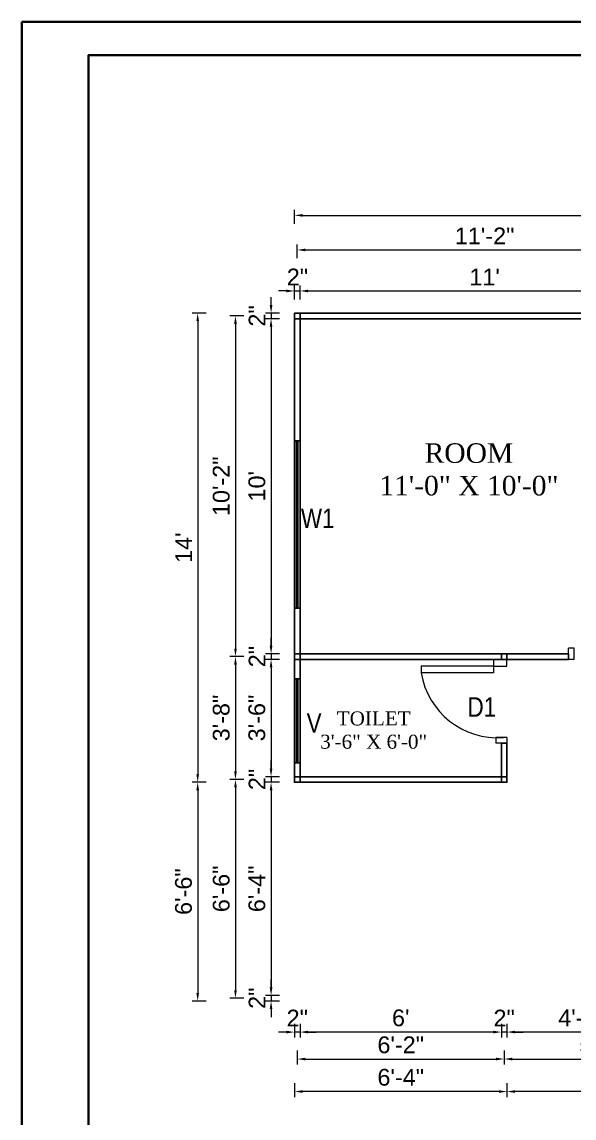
# Model space of a CAD drawing. Header units: inches. Extents: x 376358 to 406049, y -63575 to -53607.
# Drawn here: x 377892.8 to 378090.3, y -56157.7 to -55765.1 of the extents above; entities that cross this region are included whole.
import ezdxf

# ---------------------------------------------------------------- set-up
doc = ezdxf.new("R2010")
doc.units = ezdxf.units.IN
doc.header["$LTSCALE"] = 2
doc.header["$MEASUREMENT"] = 0
doc.header["$PDMODE"] = 34
doc.layers.get('DEFPOINTS').update_dxf_attribs({"color": 141, "linetype": 'CONTINUOUS'})
for name, color, linetype, lineweight in [('dimension', 160, 'CONTINUOUS', 15), ('OUTLINE', 1, 'CONTINUOUS', 25), ('steps', 253, 'CONTINUOUS', 20)]:
    doc.layers.add(name, color=color, linetype=linetype, lineweight=lineweight)
doc.layers.add('Normal Wall', color=7, linetype='CONTINUOUS', lineweight=35, true_color=0xffaf89)
doc.styles.add('Lettring Text', font='arial.ttf')
doc.styles.get("Standard").update_dxf_attribs({"font": 'ARIALN.TTF'})
doc.dimstyles.new('Copy of Standard', dxfattribs={"dimtxt": 6, "dimasz": 2.875, "dimexe": 2, "dimexo": 4, "dimgap": 2, "dimtad": 1, "dimdec": 0, "dimrnd": 1, "dimzin": 0, "dimdsep": 46, "dimlunit": 4, "dimtxsty": 'Lettring Text', "dimcen": 0.1, "dimclrd": 7, "dimclre": 7, "dimclrt": 7, "dimazin": 0, "dimtfac": 0.645, "dimtdec": 0, "dimtmove": 1, "dimatfit": 0, "dimfxl": 3, "dimfxlon": 1, "dimtfillclr": 256, "dimtolj": 1, "dimtzin": 0, "dimlwd": -1, "dimlwe": -1, "dimarcsym": 2})

# ---------------------------------------------------------------- blocks, each defined once
blk = doc.blocks.new('*D246')
at = {"layer": 'DEFPOINTS', "color": 0, "ltscale": 0.5, "transparency": 16777216}
for p in [(377992.33, -55861.48), (377990.33, -55869.41), (377992.33, -55869.41)]:
    blk.add_point(p, dxfattribs=at)
at = {"layer": 'steps', "color": 7, "ltscale": 0.5, "transparency": 16777216}
for p, q in [((377987.45, -55861.48), (377984.58, -55861.48)), ((377990.33, -55864.48), (377990.33, -55859.48)), ((377990.33, -55861.48), (377992.33, -55861.48)), ((377992.33, -55864.48), (377992.33, -55859.48)), ((377995.2, -55861.48), (377998.08, -55861.48))]:
    blk.add_line(p, q, dxfattribs=at)
for points in [[(377987.45, -55861), (377987.45, -55861.96), (377990.33, -55861.48)], [(377995.2, -55861), (377995.2, -55861.96), (377992.33, -55861.48)]]:
    blk.add_solid(points, dxfattribs=at)
at = {"layer": 'steps', "color": 7, "ltscale": 0.5, "transparency": 16777216, "insert": (377991.38, -55856.47), "char_height": 6, "attachment_point": 5, "style": 'Lettring Text'}
blk.add_mtext('\\A1;2"', dxfattribs=at)
blk = doc.blocks.new('*D251')
at = {"layer": 'DEFPOINTS', "color": 0, "ltscale": 0.5, "transparency": 16777216}
for p in [(378124.33, -55861.48), (377992.33, -55869.41), (378124.33, -55869.41)]:
    blk.add_point(p, dxfattribs=at)
at = {"layer": 'steps', "color": 7, "ltscale": 0.5, "transparency": 16777216}
for p, q in [((377992.33, -55864.48), (377992.33, -55859.48)), ((377995.2, -55861.48), (378121.45, -55861.48)), ((378124.33, -55864.48), (378124.33, -55859.48))]:
    blk.add_line(p, q, dxfattribs=at)
for points in [[(377995.2, -55861), (377995.2, -55861.96), (377992.33, -55861.48)], [(378121.45, -55861), (378121.45, -55861.96), (378124.33, -55861.48)]]:
    blk.add_solid(points, dxfattribs=at)
at = {"layer": 'steps', "color": 7, "ltscale": 0.5, "transparency": 16777216, "insert": (378058.33, -55856.47), "char_height": 6, "attachment_point": 5, "style": 'Lettring Text'}
blk.add_mtext("\\A1;11'", dxfattribs=at)
blk = doc.blocks.new('*D247')
at = {"layer": 'DEFPOINTS', "color": 0, "ltscale": 0.5, "transparency": 16777216}
for p in [(378125.33, -55846.78), (377991.33, -55870.41), (378125.33, -55870.41)]:
    blk.add_point(p, dxfattribs=at)
at = {"layer": 'steps', "color": 7, "ltscale": 0.5, "transparency": 16777216}
for p, q in [((377991.33, -55849.78), (377991.33, -55844.78)), ((377994.2, -55846.78), (378122.45, -55846.78)), ((378125.33, -55849.78), (378125.33, -55844.78))]:
    blk.add_line(p, q, dxfattribs=at)
for points in [[(377994.2, -55846.3), (377994.2, -55847.26), (377991.33, -55846.78)], [(378122.45, -55846.3), (378122.45, -55847.26), (378125.33, -55846.78)]]:
    blk.add_solid(points, dxfattribs=at)
at = {"layer": 'steps', "color": 7, "ltscale": 0.5, "transparency": 16777216, "insert": (378058.33, -55841.77), "char_height": 6, "attachment_point": 5, "style": 'Lettring Text'}
blk.add_mtext('\\A1;11\'-2"', dxfattribs=at)
blk = doc.blocks.new('*D250')
at = {"layer": 'DEFPOINTS', "color": 0, "ltscale": 0.5, "transparency": 16777216}
for p in [(378298.33, -55834.4), (377990.33, -55869.41), (378298.33, -55869.41)]:
    blk.add_point(p, dxfattribs=at)
at = {"layer": 'steps', "color": 7, "ltscale": 0.5, "transparency": 16777216}
for p, q in [((377990.33, -55837.4), (377990.33, -55832.4)), ((377993.2, -55834.4), (378295.45, -55834.4)), ((378298.33, -55837.4), (378298.33, -55832.4))]:
    blk.add_line(p, q, dxfattribs=at)
for points in [[(377993.2, -55833.92), (377993.2, -55834.88), (377990.33, -55834.4)], [(378295.45, -55833.92), (378295.45, -55834.88), (378298.33, -55834.4)]]:
    blk.add_solid(points, dxfattribs=at)
at = {"layer": 'steps', "color": 7, "ltscale": 0.5, "transparency": 16777216, "insert": (378144.33, -55829.34), "char_height": 6, "attachment_point": 5, "style": 'Lettring Text'}
blk.add_mtext('\\A1;25\'-8"', dxfattribs=at)
blk = doc.blocks.new('*D277')
at = {"layer": 'DEFPOINTS', "color": 0, "ltscale": 0.5, "transparency": 16777216}
for p in [(378124.33, -55993.41), (378066.33, -56037.41), (378066.33, -56126.87)]:
    blk.add_point(p, dxfattribs=at)
at = {"layer": 'steps', "color": 7, "ltscale": 0.5, "transparency": 16777216}
for p, q in [((378066.33, -56123.87), (378066.33, -56128.87)), ((378124.33, -56123.87), (378124.33, -56128.87)), ((378121.45, -56126.87), (378069.2, -56126.87))]:
    blk.add_line(p, q, dxfattribs=at)
for points in [[(378069.2, -56126.39), (378069.2, -56127.35), (378066.33, -56126.87)], [(378121.45, -56126.39), (378121.45, -56127.35), (378124.33, -56126.87)]]:
    blk.add_solid(points, dxfattribs=at)
at = {"layer": 'steps', "color": 7, "ltscale": 0.5, "transparency": 16777216, "insert": (378095.33, -56121.81), "char_height": 6, "attachment_point": 5, "style": 'Lettring Text'}
blk.add_mtext('\\A1;4\'-10"', dxfattribs=at)
blk = doc.blocks.new('*D278')
at = {"layer": 'DEFPOINTS', "color": 0, "ltscale": 0.5, "transparency": 16777216}
for p in [(378064.33, -56037.41), (378066.33, -56037.41), (378064.33, -56126.87)]:
    blk.add_point(p, dxfattribs=at)
at = {"layer": 'steps', "color": 7, "ltscale": 0.5, "transparency": 16777216}
for p, q in [((378064.33, -56123.87), (378064.33, -56128.87)), ((378066.33, -56123.87), (378066.33, -56128.87)), ((378061.45, -56126.87), (378058.58, -56126.87)), ((378066.33, -56126.87), (378064.33, -56126.87)), ((378069.2, -56126.87), (378072.08, -56126.87))]:
    blk.add_line(p, q, dxfattribs=at)
for points in [[(378061.45, -56126.39), (378061.45, -56127.35), (378064.33, -56126.87)], [(378069.2, -56126.39), (378069.2, -56127.35), (378066.33, -56126.87)]]:
    blk.add_solid(points, dxfattribs=at)
at = {"layer": 'steps', "color": 7, "ltscale": 0.5, "transparency": 16777216, "insert": (378065.33, -56121.86), "char_height": 6, "attachment_point": 5, "style": 'Lettring Text'}
blk.add_mtext('\\A1;2"', dxfattribs=at)
blk = doc.blocks.new('*D279')
at = {"layer": 'DEFPOINTS', "color": 0, "ltscale": 0.5, "transparency": 16777216}
for p in [(377992.33, -56037.41), (378064.33, -56037.41), (377992.33, -56126.87)]:
    blk.add_point(p, dxfattribs=at)
at = {"layer": 'steps', "color": 7, "ltscale": 0.5, "transparency": 16777216}
for p, q in [((377992.33, -56123.87), (377992.33, -56128.87)), ((378064.33, -56123.87), (378064.33, -56128.87)), ((378061.45, -56126.87), (377995.2, -56126.87))]:
    blk.add_line(p, q, dxfattribs=at)
for points in [[(377995.2, -56126.39), (377995.2, -56127.35), (377992.33, -56126.87)], [(378061.45, -56126.39), (378061.45, -56127.35), (378064.33, -56126.87)]]:
    blk.add_solid(points, dxfattribs=at)
at = {"layer": 'steps', "color": 7, "ltscale": 0.5, "transparency": 16777216, "insert": (378028.33, -56121.81), "char_height": 6, "attachment_point": 5, "style": 'Lettring Text'}
blk.add_mtext("\\A1;6'", dxfattribs=at)
blk = doc.blocks.new('*D280')
at = {"layer": 'DEFPOINTS', "color": 0, "ltscale": 0.5, "transparency": 16777216}
for p in [(377990.33, -56037.41), (377992.33, -56037.41), (377990.33, -56126.87)]:
    blk.add_point(p, dxfattribs=at)
at = {"layer": 'steps', "color": 7, "ltscale": 0.5, "transparency": 16777216}
for p, q in [((377990.33, -56123.87), (377990.33, -56128.87)), ((377992.33, -56123.87), (377992.33, -56128.87)), ((377987.45, -56126.87), (377984.58, -56126.87)), ((377992.33, -56126.87), (377990.33, -56126.87)), ((377995.2, -56126.87), (377998.08, -56126.87))]:
    blk.add_line(p, q, dxfattribs=at)
for points in [[(377987.45, -56126.39), (377987.45, -56127.35), (377990.33, -56126.87)], [(377995.2, -56126.39), (377995.2, -56127.35), (377992.33, -56126.87)]]:
    blk.add_solid(points, dxfattribs=at)
at = {"layer": 'steps', "color": 7, "ltscale": 0.5, "transparency": 16777216, "insert": (377991.33, -56121.86), "char_height": 6, "attachment_point": 5, "style": 'Lettring Text'}
blk.add_mtext('\\A1;2"', dxfattribs=at)
blk = doc.blocks.new('*D259')
at = {"layer": 'DEFPOINTS', "color": 0, "ltscale": 0.5, "transparency": 16777216}
for p in [(377991.33, -56036.41), (378065.33, -56036.41), (378065.33, -56136.53)]:
    blk.add_point(p, dxfattribs=at)
at = {"layer": 'steps', "color": 7, "ltscale": 0.5, "transparency": 16777216}
for p, q in [((377991.33, -56133.53), (377991.33, -56138.53)), ((378065.33, -56133.53), (378065.33, -56138.53)), ((377994.2, -56136.53), (378062.45, -56136.53))]:
    blk.add_line(p, q, dxfattribs=at)
for points in [[(377994.2, -56136.05), (377994.2, -56137.01), (377991.33, -56136.53)], [(378062.45, -56136.05), (378062.45, -56137.01), (378065.33, -56136.53)]]:
    blk.add_solid(points, dxfattribs=at)
at = {"layer": 'steps', "color": 7, "ltscale": 0.5, "transparency": 16777216, "insert": (378028.33, -56131.47), "char_height": 6, "attachment_point": 5, "style": 'Lettring Text'}
blk.add_mtext('\\A1;6\'-2"', dxfattribs=at)
blk = doc.blocks.new('*D260')
at = {"layer": 'DEFPOINTS', "color": 0, "ltscale": 0.5, "transparency": 16777216}
for p in [(378125.33, -55992.41), (378065.33, -56036.41), (378125.33, -56136.53)]:
    blk.add_point(p, dxfattribs=at)
at = {"layer": 'steps', "color": 7, "ltscale": 0.5, "transparency": 16777216}
for p, q in [((378065.33, -56133.53), (378065.33, -56138.53)), ((378125.33, -56133.53), (378125.33, -56138.53)), ((378068.2, -56136.53), (378122.45, -56136.53))]:
    blk.add_line(p, q, dxfattribs=at)
for points in [[(378068.2, -56136.05), (378068.2, -56137.01), (378065.33, -56136.53)], [(378122.45, -56136.05), (378122.45, -56137.01), (378125.33, -56136.53)]]:
    blk.add_solid(points, dxfattribs=at)
at = {"layer": 'steps', "color": 7, "ltscale": 0.5, "transparency": 16777216, "insert": (378095.33, -56131.48), "char_height": 6, "attachment_point": 5, "style": 'Lettring Text'}
blk.add_mtext("\\A1;5'", dxfattribs=at)
blk = doc.blocks.new('*D264')
at = {"layer": 'DEFPOINTS', "color": 0, "ltscale": 0.5, "transparency": 16777216}
for p in [(378066.33, -56037.41), (378162.33, -56115.75), (378066.33, -56148.17)]:
    blk.add_point(p, dxfattribs=at)
at = {"layer": 'steps', "color": 7, "ltscale": 0.5, "transparency": 16777216}
for p, q in [((378066.33, -56145.17), (378066.33, -56150.17)), ((378162.33, -56145.17), (378162.33, -56150.17)), ((378159.45, -56148.17), (378069.2, -56148.17))]:
    blk.add_line(p, q, dxfattribs=at)
for points in [[(378069.2, -56147.69), (378069.2, -56148.65), (378066.33, -56148.17)], [(378159.45, -56147.69), (378159.45, -56148.65), (378162.33, -56148.17)]]:
    blk.add_solid(points, dxfattribs=at)
at = {"layer": 'steps', "color": 7, "ltscale": 0.5, "transparency": 16777216, "insert": (378114.33, -56143.1), "char_height": 6, "attachment_point": 5, "style": 'Lettring Text'}
blk.add_mtext("\\A1;8'", dxfattribs=at)
blk = doc.blocks.new('*D265')
at = {"layer": 'DEFPOINTS', "color": 0, "ltscale": 0.5, "transparency": 16777216}
for p in [(377990.33, -56037.41), (378066.33, -56037.41), (377990.33, -56148.17)]:
    blk.add_point(p, dxfattribs=at)
at = {"layer": 'steps', "color": 7, "ltscale": 0.5, "transparency": 16777216}
for p, q in [((377990.33, -56145.17), (377990.33, -56150.17)), ((378066.33, -56145.17), (378066.33, -56150.17)), ((378063.45, -56148.17), (377993.2, -56148.17))]:
    blk.add_line(p, q, dxfattribs=at)
for points in [[(377993.2, -56147.69), (377993.2, -56148.65), (377990.33, -56148.17)], [(378063.45, -56147.69), (378063.45, -56148.65), (378066.33, -56148.17)]]:
    blk.add_solid(points, dxfattribs=at)
at = {"layer": 'steps', "color": 7, "ltscale": 0.5, "transparency": 16777216, "insert": (378028.33, -56143.1), "char_height": 6, "attachment_point": 5, "style": 'Lettring Text'}
blk.add_mtext('\\A1;6\'-4"', dxfattribs=at)
blk = doc.blocks.new('*D270')
at = {"layer": 'DEFPOINTS', "color": 0, "ltscale": 0.5, "transparency": 16777216}
for p in [(377990.33, -55869.41), (377981.95, -55871.41), (377990.33, -55871.41)]:
    blk.add_point(p, dxfattribs=at)
at = {"layer": 'steps', "color": 7, "ltscale": 0.5, "transparency": 16777216}
for p, q in [((377981.95, -55866.53), (377981.95, -55863.66)), ((377984.95, -55869.41), (377979.95, -55869.41)), ((377981.95, -55869.41), (377981.95, -55871.41)), ((377984.95, -55871.41), (377979.95, -55871.41)), ((377981.95, -55874.28), (377981.95, -55877.16))]:
    blk.add_line(p, q, dxfattribs=at)
for points in [[(377981.47, -55866.53), (377982.43, -55866.53), (377981.95, -55869.41)], [(377981.47, -55874.28), (377982.43, -55874.28), (377981.95, -55871.41)]]:
    blk.add_solid(points, dxfattribs=at)
at = {"layer": 'steps', "color": 7, "ltscale": 0.5, "transparency": 16777216, "insert": (377976.94, -55870.41), "char_height": 6, "attachment_point": 5, "rotation": 90, "style": 'Lettring Text'}
blk.add_mtext('\\A1;2"', dxfattribs=at)
blk = doc.blocks.new('*D271')
at = {"layer": 'DEFPOINTS', "color": 0, "ltscale": 0.5, "transparency": 16777216}
for p in [(377990.33, -55871.41), (377981.95, -55991.41), (377990.33, -55991.41)]:
    blk.add_point(p, dxfattribs=at)
at = {"layer": 'steps', "color": 7, "ltscale": 0.5, "transparency": 16777216}
for p, q in [((377984.95, -55871.41), (377979.95, -55871.41)), ((377981.95, -55874.28), (377981.95, -55988.53)), ((377984.95, -55991.41), (377979.95, -55991.41))]:
    blk.add_line(p, q, dxfattribs=at)
for points in [[(377981.47, -55874.28), (377982.43, -55874.28), (377981.95, -55871.41)], [(377981.47, -55988.53), (377982.43, -55988.53), (377981.95, -55991.41)]]:
    blk.add_solid(points, dxfattribs=at)
at = {"layer": 'steps', "color": 7, "ltscale": 0.5, "transparency": 16777216, "insert": (377976.89, -55931.41), "char_height": 6, "attachment_point": 5, "rotation": 90, "style": 'Lettring Text'}
blk.add_mtext("\\A1;10'", dxfattribs=at)
blk = doc.blocks.new('*D272')
at = {"layer": 'DEFPOINTS', "color": 0, "ltscale": 0.5, "transparency": 16777216}
for p in [(377990.33, -55991.41), (377981.95, -55993.41), (377990.33, -55993.41)]:
    blk.add_point(p, dxfattribs=at)
at = {"layer": 'steps', "color": 7, "ltscale": 0.5, "transparency": 16777216}
for p, q in [((377981.95, -55988.53), (377981.95, -55985.66)), ((377984.95, -55991.41), (377979.95, -55991.41)), ((377981.95, -55991.41), (377981.95, -55993.41)), ((377984.95, -55993.41), (377979.95, -55993.41)), ((377981.95, -55996.28), (377981.95, -55999.16))]:
    blk.add_line(p, q, dxfattribs=at)
for points in [[(377981.47, -55988.53), (377982.43, -55988.53), (377981.95, -55991.41)], [(377981.47, -55996.28), (377982.43, -55996.28), (377981.95, -55993.41)]]:
    blk.add_solid(points, dxfattribs=at)
at = {"layer": 'steps', "color": 7, "ltscale": 0.5, "transparency": 16777216, "insert": (377976.94, -55992.41), "char_height": 6, "attachment_point": 5, "rotation": 90, "style": 'Lettring Text'}
blk.add_mtext('\\A1;2"', dxfattribs=at)
blk = doc.blocks.new('*D273')
at = {"layer": 'DEFPOINTS', "color": 0, "ltscale": 0.5, "transparency": 16777216}
for p in [(377990.33, -55993.41), (377981.95, -56035.41), (377990.33, -56035.41)]:
    blk.add_point(p, dxfattribs=at)
at = {"layer": 'steps', "color": 7, "ltscale": 0.5, "transparency": 16777216}
for p, q in [((377984.95, -55993.41), (377979.95, -55993.41)), ((377981.95, -55996.28), (377981.95, -56032.53)), ((377984.95, -56035.41), (377979.95, -56035.41))]:
    blk.add_line(p, q, dxfattribs=at)
for points in [[(377981.47, -55996.28), (377982.43, -55996.28), (377981.95, -55993.41)], [(377981.47, -56032.53), (377982.43, -56032.53), (377981.95, -56035.41)]]:
    blk.add_solid(points, dxfattribs=at)
at = {"layer": 'steps', "color": 7, "ltscale": 0.5, "transparency": 16777216, "insert": (377976.88, -56014.41), "char_height": 6, "attachment_point": 5, "rotation": 90, "style": 'Lettring Text'}
blk.add_mtext('\\A1;3\'-6"', dxfattribs=at)
blk = doc.blocks.new('*D274')
at = {"layer": 'DEFPOINTS', "color": 0, "ltscale": 0.5, "transparency": 16777216}
for p in [(377990.33, -56035.41), (377981.95, -56037.41), (377990.33, -56037.41)]:
    blk.add_point(p, dxfattribs=at)
at = {"layer": 'steps', "color": 7, "ltscale": 0.5, "transparency": 16777216}
for p, q in [((377981.95, -56032.53), (377981.95, -56029.66)), ((377984.95, -56035.41), (377979.95, -56035.41)), ((377981.95, -56035.41), (377981.95, -56037.41)), ((377984.95, -56037.41), (377979.95, -56037.41)), ((377981.95, -56040.28), (377981.95, -56043.16))]:
    blk.add_line(p, q, dxfattribs=at)
for points in [[(377981.47, -56032.53), (377982.43, -56032.53), (377981.95, -56035.41)], [(377981.47, -56040.28), (377982.43, -56040.28), (377981.95, -56037.41)]]:
    blk.add_solid(points, dxfattribs=at)
at = {"layer": 'steps', "color": 7, "ltscale": 0.5, "transparency": 16777216, "insert": (377976.94, -56036.41), "char_height": 6, "attachment_point": 5, "rotation": 90, "style": 'Lettring Text'}
blk.add_mtext('\\A1;2"', dxfattribs=at)
blk = doc.blocks.new('*D275')
at = {"layer": 'DEFPOINTS', "color": 0, "ltscale": 0.5, "transparency": 16777216}
for p in [(377990.33, -56037.41), (377981.95, -56113.75), (378162.33, -56113.75)]:
    blk.add_point(p, dxfattribs=at)
at = {"layer": 'steps', "color": 7, "ltscale": 0.5, "transparency": 16777216}
for p, q in [((377984.95, -56037.41), (377979.95, -56037.41)), ((377981.95, -56040.28), (377981.95, -56110.88)), ((377984.95, -56113.75), (377979.95, -56113.75))]:
    blk.add_line(p, q, dxfattribs=at)
for points in [[(377981.47, -56040.28), (377982.43, -56040.28), (377981.95, -56037.41)], [(377981.47, -56110.88), (377982.43, -56110.88), (377981.95, -56113.75)]]:
    blk.add_solid(points, dxfattribs=at)
at = {"layer": 'steps', "color": 7, "ltscale": 0.5, "transparency": 16777216, "insert": (377976.89, -56075.58), "char_height": 6, "attachment_point": 5, "rotation": 90, "style": 'Lettring Text'}
blk.add_mtext('\\A1;6\'-4"', dxfattribs=at)
blk = doc.blocks.new('*D288')
at = {"layer": 'DEFPOINTS', "color": 0, "ltscale": 0.5, "transparency": 16777216}
for p in [(378162.33, -56113.75), (377981.95, -56115.75), (378162.33, -56115.75)]:
    blk.add_point(p, dxfattribs=at)
at = {"layer": 'steps', "color": 7, "ltscale": 0.5, "transparency": 16777216}
for p, q in [((377981.95, -56110.88), (377981.95, -56108)), ((377984.95, -56113.75), (377979.95, -56113.75)), ((377981.95, -56113.75), (377981.95, -56115.75)), ((377984.95, -56115.75), (377979.95, -56115.75)), ((377981.95, -56118.63), (377981.95, -56121.5))]:
    blk.add_line(p, q, dxfattribs=at)
for points in [[(377981.47, -56110.88), (377982.43, -56110.88), (377981.95, -56113.75)], [(377981.47, -56118.63), (377982.43, -56118.63), (377981.95, -56115.75)]]:
    blk.add_solid(points, dxfattribs=at)
at = {"layer": 'steps', "color": 7, "ltscale": 0.5, "transparency": 16777216, "insert": (377976.94, -56114.75), "char_height": 6, "attachment_point": 5, "rotation": 90, "style": 'Lettring Text'}
blk.add_mtext('\\A1;2"', dxfattribs=at)
blk = doc.blocks.new('*D289')
at = {"layer": 'DEFPOINTS', "color": 0, "ltscale": 0.5, "transparency": 16777216}
for p in [(377991.33, -55870.41), (377969.22, -55992.41), (377991.33, -55992.41)]:
    blk.add_point(p, dxfattribs=at)
at = {"layer": 'steps', "color": 7, "ltscale": 0.5, "transparency": 16777216}
for p, q in [((377972.22, -55870.41), (377967.22, -55870.41)), ((377969.22, -55873.28), (377969.22, -55989.53)), ((377972.22, -55992.41), (377967.22, -55992.41))]:
    blk.add_line(p, q, dxfattribs=at)
for points in [[(377968.74, -55873.28), (377969.7, -55873.28), (377969.22, -55870.41)], [(377968.74, -55989.53), (377969.7, -55989.53), (377969.22, -55992.41)]]:
    blk.add_solid(points, dxfattribs=at)
at = {"layer": 'steps', "color": 7, "ltscale": 0.5, "transparency": 16777216, "insert": (377964.15, -55931.41), "char_height": 6, "attachment_point": 5, "rotation": 90, "style": 'Lettring Text'}
blk.add_mtext('\\A1;10\'-2"', dxfattribs=at)
blk = doc.blocks.new('*D290')
at = {"layer": 'DEFPOINTS', "color": 0, "ltscale": 0.5, "transparency": 16777216}
for p in [(377991.33, -55992.41), (377969.22, -56036.41), (377991.33, -56036.41)]:
    blk.add_point(p, dxfattribs=at)
at = {"layer": 'steps', "color": 7, "ltscale": 0.5, "transparency": 16777216}
for p, q in [((377972.22, -55992.41), (377967.22, -55992.41)), ((377969.22, -55995.28), (377969.22, -56033.53)), ((377972.22, -56036.41), (377967.22, -56036.41))]:
    blk.add_line(p, q, dxfattribs=at)
for points in [[(377968.74, -55995.28), (377969.7, -55995.28), (377969.22, -55992.41)], [(377968.74, -56033.53), (377969.7, -56033.53), (377969.22, -56036.41)]]:
    blk.add_solid(points, dxfattribs=at)
at = {"layer": 'steps', "color": 7, "ltscale": 0.5, "transparency": 16777216, "insert": (377964.15, -56014.41), "char_height": 6, "attachment_point": 5, "rotation": 90, "style": 'Lettring Text'}
blk.add_mtext('\\A1;3\'-8"', dxfattribs=at)
blk = doc.blocks.new('*D291')
at = {"layer": 'DEFPOINTS', "color": 0, "ltscale": 0.5, "transparency": 16777216}
for p in [(377991.33, -56036.41), (377969.22, -56114.75), (378163.33, -56114.75)]:
    blk.add_point(p, dxfattribs=at)
at = {"layer": 'steps', "color": 7, "ltscale": 0.5, "transparency": 16777216}
for p, q in [((377972.22, -56036.41), (377967.22, -56036.41)), ((377969.22, -56039.28), (377969.22, -56111.88)), ((377972.22, -56114.75), (377967.22, -56114.75))]:
    blk.add_line(p, q, dxfattribs=at)
for points in [[(377968.74, -56039.28), (377969.7, -56039.28), (377969.22, -56036.41)], [(377968.74, -56111.88), (377969.7, -56111.88), (377969.22, -56114.75)]]:
    blk.add_solid(points, dxfattribs=at)
at = {"layer": 'steps', "color": 7, "ltscale": 0.5, "transparency": 16777216, "insert": (377964.15, -56075.58), "char_height": 6, "attachment_point": 5, "rotation": 90, "style": 'Lettring Text'}
blk.add_mtext('\\A1;6\'-6"', dxfattribs=at)
blk = doc.blocks.new('*D292')
at = {"layer": 'DEFPOINTS', "color": 0, "ltscale": 0.5, "transparency": 16777216}
for p in [(377990.33, -55869.41), (377955.71, -56037.41), (377990.33, -56037.41)]:
    blk.add_point(p, dxfattribs=at)
at = {"layer": 'steps', "color": 7, "ltscale": 0.5, "transparency": 16777216}
for p, q in [((377958.71, -55869.41), (377953.71, -55869.41)), ((377955.71, -55872.28), (377955.71, -56034.53)), ((377958.71, -56037.41), (377953.71, -56037.41))]:
    blk.add_line(p, q, dxfattribs=at)
for points in [[(377955.23, -55872.28), (377956.18, -55872.28), (377955.71, -55869.41)], [(377955.23, -56034.53), (377956.18, -56034.53), (377955.71, -56037.41)]]:
    blk.add_solid(points, dxfattribs=at)
at = {"layer": 'steps', "color": 7, "ltscale": 0.5, "transparency": 16777216, "insert": (377950.69, -55953.41), "char_height": 6, "attachment_point": 5, "rotation": 90, "style": 'Lettring Text'}
blk.add_mtext("\\A1;14'", dxfattribs=at)
blk = doc.blocks.new('*D281')
at = {"layer": 'DEFPOINTS', "color": 0, "ltscale": 0.5, "transparency": 16777216}
for p in [(377990.33, -56037.41), (377955.71, -56115.75), (378162.33, -56115.75)]:
    blk.add_point(p, dxfattribs=at)
at = {"layer": 'steps', "color": 7, "ltscale": 0.5, "transparency": 16777216}
for p, q in [((377958.71, -56037.41), (377953.71, -56037.41)), ((377955.71, -56040.28), (377955.71, -56112.88)), ((377958.71, -56115.75), (377953.71, -56115.75))]:
    blk.add_line(p, q, dxfattribs=at)
for points in [[(377955.23, -56040.28), (377956.18, -56040.28), (377955.71, -56037.41)], [(377955.23, -56112.88), (377956.18, -56112.88), (377955.71, -56115.75)]]:
    blk.add_solid(points, dxfattribs=at)
at = {"layer": 'steps', "color": 7, "ltscale": 0.5, "transparency": 16777216, "insert": (377950.64, -56076.58), "char_height": 6, "attachment_point": 5, "rotation": 90, "style": 'Lettring Text'}
blk.add_mtext('\\A1;6\'-6"', dxfattribs=at)

msp = doc.modelspace()

# ---------------------------------------------------------------- linework, layer by layer
at = {"layer": 'dimension', "ltscale": 7}
for p, q in [((378090.33, -55989.41), (378088.33, -55989.41)), ((378088.33, -55993.41), (378088.33, -55989.41)), ((378090.33, -55993.41), (378090.33, -55989.41)), ((378061.53, -55995.81), (378035.65, -55995.81)), ((378035.65, -55995.81), (378035.65, -55998.21)), ((378061.53, -55993.41), (378061.53, -55995.81)), ((378066.33, -55993.41), (378061.53, -55993.41)), ((378061.53, -55995.81), (378066.33, -55995.81)), ((378061.53, -55995.81), (378061.53, -55998.21)), ((378066.33, -55995.81), (378066.33, -55993.41)), ((378090.33, -55993.41), (378088.33, -55993.41)), ((378061.53, -55998.21), (378035.65, -55998.21)), ((378066.33, -56021.41), (378062.33, -56021.41)), ((378062.33, -56021.41), (378062.33, -56023.41)), ((378066.33, -56023.41), (378062.33, -56023.41)), ((378066.33, -56021.41), (378066.33, -56023.41))]:
    msp.add_line(p, q, dxfattribs=at)
msp.add_arc((378062.97, -55993.82), 27.67, 189.1337, 274.3044, dxfattribs=at)
at = {"layer": 'Normal Wall'}
for points in [[(377892.84, -55765.13), (378950.85, -55765.13), (378950.85, -56515.66), (377892.84, -56515.66)], [(377892.84, -55765.13), (378950.85, -55765.13), (378950.85, -56515.66), (377892.84, -56515.66)], [(378938.94, -55777.03), (377916.66, -55777.03), (377916.66, -56503.75), (378938.94, -56503.75)], [(378938.94, -55777.03), (377916.66, -55777.03), (377916.66, -56503.75), (378938.94, -56503.75)]]:
    msp.add_lwpolyline(points, close=True, dxfattribs=at)
at = {"layer": 'OUTLINE'}
for p, q in [((377990.33, -55993.41), (377990.33, -55869.41)), ((377990.33, -55869.41), (378298.33, -55869.41)), ((377992.33, -55991.41), (377992.33, -55871.41)), ((377992.33, -55871.41), (378124.33, -55871.41)), ((377990.33, -55915.11), (377992.33, -55915.11)), ((377991.08, -55975.11), (377991.08, -55915.11)), ((377991.58, -55975.11), (377991.58, -55915.11)), ((377990.33, -55975.11), (377992.33, -55975.11)), ((377992.33, -55991.41), (378088.33, -55991.41)), ((378088.33, -55993.41), (378088.33, -55991.41)), ((377990.33, -55993.41), (378064.33, -55993.41)), ((377990.33, -56037.41), (377990.33, -55993.41)), ((377992.33, -56035.41), (377992.33, -55993.41)), ((378066.33, -55993.41), (378088.33, -55993.41)), ((377990.33, -56000.41), (377992.33, -56000.41)), ((377991.08, -56030.41), (377991.08, -56000.41)), ((377991.58, -56030.41), (377991.58, -56000.41)), ((378064.33, -56035.41), (378064.33, -56023.41)), ((378066.33, -56023.41), (378064.33, -56023.41)), ((378066.33, -56037.41), (378066.33, -56023.41)), ((377990.33, -56030.41), (377992.33, -56030.41)), ((377992.33, -56035.41), (378064.33, -56035.41)), ((377990.33, -56037.41), (378066.33, -56037.41))]:
    msp.add_line(p, q, dxfattribs=at)
for points in [[(377990.33, -55869.41), (377992.33, -55869.41), (377992.33, -55871.41), (377990.33, -55871.41)], [(377990.33, -55991.41), (377992.33, -55991.41), (377992.33, -55993.41), (377990.33, -55993.41)], [(378064.33, -55991.41), (378066.33, -55991.41), (378066.33, -55993.41), (378064.33, -55993.41)], [(377990.33, -56035.41), (377992.33, -56035.41), (377992.33, -56037.41), (377990.33, -56037.41)], [(378064.33, -56035.41), (378066.33, -56035.41), (378066.33, -56037.41), (378064.33, -56037.41)]]:
    msp.add_lwpolyline(points, close=True, dxfattribs=at)

# ---------------------------------------------------------------- texts
at = {"layer": 'steps', "color": 7, "ltscale": 0.3, "attachment_point": 2}
for s, insert, char_height, width in [('{\\fTimes New Roman|b0|i0|c0|p18;ROOM \\P11\'-0" X 10\'-0"}', (378052.72, -55916.02), 7, 72.2596), ('{\\fTimes New Roman|b0|i0|c0|p18;TOILET\\P3\'-6" X 6\'-0"}', (378018.65, -56012.05), 5, 55.268)]:
    msp.add_mtext(s, dxfattribs=dict(at, insert=insert, char_height=char_height, width=width))
at = {"layer": 'steps', "color": 7, "ltscale": 0.3, "char_height": 7, "attachment_point": 8}
for s, insert in [('W1', (377998.64, -55946.39)), ('{\\W1;D1}', (378057.35, -56013.95)), ('V', (377997.34, -56019.67))]:
    msp.add_mtext_dynamic_manual_height_columns(s, width=18.6213, gutter_width=40, heights=[0], dxfattribs=dict(at, insert=insert))

# ---------------------------------------------------------------- dimensions: what is measured, and where the dimension line sits
at = {"layer": 'steps', "ltscale": 0.5}
for base, p1, p2, picture, middle in [((378298.33, -55834.4), (377990.33, -55869.41), (378298.33, -55869.41), '*D250', (378144.33, -55829.34)), ((378125.33, -55846.78), (377991.33, -55870.41), (378125.33, -55870.41), '*D247', (378058.33, -55841.77)), ((378124.33, -55861.48), (377992.33, -55869.41), (378124.33, -55869.41), '*D251', (378058.33, -55856.47)), ((378125.33, -56136.53), (378065.33, -56036.41), (378125.33, -55992.41), '*D260', (378095.33, -56131.48)), ((378066.33, -56126.87), (378124.33, -55993.41), (378066.33, -56037.41), '*D277', (378095.33, -56121.81)), ((377990.33, -56148.17), (378066.33, -56037.41), (377990.33, -56037.41), '*D265', (378028.33, -56143.1)), ((378065.33, -56136.53), (377991.33, -56036.41), (378065.33, -56036.41), '*D259', (378028.33, -56131.47)), ((377992.33, -56126.87), (378064.33, -56037.41), (377992.33, -56037.41), '*D279', (378028.33, -56121.81)), ((378066.33, -56148.17), (378162.33, -56115.75), (378066.33, -56037.41), '*D264', (378114.33, -56143.1))]:
    dim = msp.add_linear_dim(base=base, p1=p1, p2=p2, dimstyle='Copy of Standard', dxfattribs=at)
    dim.commit()
    dim.dimension.update_dxf_attribs({"geometry": picture, "text_midpoint": middle})
for base, p1, p2, picture, middle in [((377992.33, -55861.48), (377990.33, -55869.41), (377992.33, -55869.41), '*D246', (377991.38, -55861.48)), ((377990.33, -56126.87), (377992.33, -56037.41), (377990.33, -56037.41), '*D280', (377991.33, -56126.87)), ((378064.33, -56126.87), (378066.33, -56037.41), (378064.33, -56037.41), '*D278', (378065.33, -56126.87))]:
    dim = msp.add_linear_dim(base=base, p1=p1, p2=p2, dimstyle='Copy of Standard', dxfattribs=at)
    dim.commit()
    dim.dimension.update_dxf_attribs({"geometry": picture, "text_midpoint": middle, "dimtype": 160})
for base, p1, p2, picture, middle in [((377981.95, -55871.41), (377990.33, -55869.41), (377990.33, -55871.41), '*D270', (377981.95, -55870.41)), ((377981.95, -55993.41), (377990.33, -55991.41), (377990.33, -55993.41), '*D272', (377981.95, -55992.41)), ((377981.95, -56037.41), (377990.33, -56035.41), (377990.33, -56037.41), '*D274', (377981.95, -56036.41)), ((377981.95, -56115.75), (378162.33, -56113.75), (378162.33, -56115.75), '*D288', (377981.95, -56114.75))]:
    dim = msp.add_linear_dim(base=base, p1=p1, p2=p2, angle=90, dimstyle='Copy of Standard', dxfattribs=at)
    dim.commit()
    dim.dimension.update_dxf_attribs({"geometry": picture, "text_midpoint": middle, "dimtype": 160})
for base, p1, p2, picture, middle in [((377955.71, -56037.41), (377990.33, -55869.41), (377990.33, -56037.41), '*D292', (377950.69, -55953.41)), ((377969.22, -55992.41), (377991.33, -55870.41), (377991.33, -55992.41), '*D289', (377964.15, -55931.41)), ((377981.95, -55991.41), (377990.33, -55871.41), (377990.33, -55991.41), '*D271', (377976.89, -55931.41)), ((377969.22, -56036.41), (377991.33, -55992.41), (377991.33, -56036.41), '*D290', (377964.15, -56014.41)), ((377981.95, -56035.41), (377990.33, -55993.41), (377990.33, -56035.41), '*D273', (377976.88, -56014.41)), ((377955.71, -56115.75), (377990.33, -56037.41), (378162.33, -56115.75), '*D281', (377950.64, -56076.58)), ((377969.22, -56114.75), (377991.33, -56036.41), (378163.33, -56114.75), '*D291', (377964.15, -56075.58)), ((377981.95, -56113.75), (377990.33, -56037.41), (378162.33, -56113.75), '*D275', (377976.89, -56075.58))]:
    dim = msp.add_linear_dim(base=base, p1=p1, p2=p2, angle=90, dimstyle='Copy of Standard', dxfattribs=at)
    dim.commit()
    dim.dimension.update_dxf_attribs({"geometry": picture, "text_midpoint": middle})

doc.saveas('drawing.dxf')
